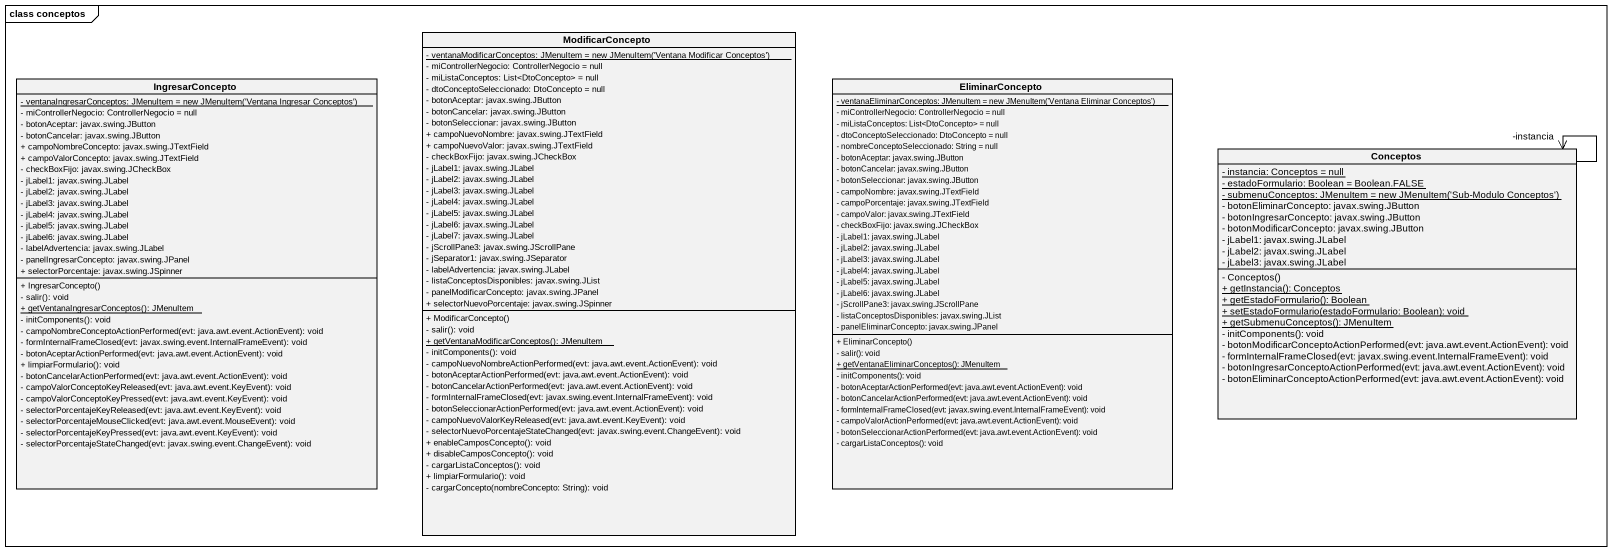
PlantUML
@startuml
mainframe class conceptos
hide circle
hide empty members
skinparam classAttributeIconSize 0
class ModificarConcepto {
  {static} {field} - ventanaModificarConceptos: JMenuItem = new JMenuItem('Ventana Modificar Conceptos')
  - miControllerNegocio: ControllerNegocio = null
  - miListaConceptos: List<DtoConcepto> = null
  - dtoConceptoSeleccionado: DtoConcepto = null
  - botonAceptar: javax.swing.JButton
  - botonCancelar: javax.swing.JButton
  - botonSeleccionar: javax.swing.JButton
  + campoNuevoNombre: javax.swing.JTextField
  + campoNuevoValor: javax.swing.JTextField
  - checkBoxFijo: javax.swing.JCheckBox
  - jLabel1: javax.swing.JLabel
  - jLabel2: javax.swing.JLabel
  - jLabel3: javax.swing.JLabel
  - jLabel4: javax.swing.JLabel
  - jLabel5: javax.swing.JLabel
  - jLabel6: javax.swing.JLabel
  - jLabel7: javax.swing.JLabel
  - jScrollPane3: javax.swing.JScrollPane
  - jSeparator1: javax.swing.JSeparator
  - labelAdvertencia: javax.swing.JLabel
  - listaConceptosDisponibles: javax.swing.JList
  - panelModificarConcepto: javax.swing.JPanel
  + selectorNuevoPorcentaje: javax.swing.JSpinner
  + ModificarConcepto()
  - salir(): void
  {static} + getVentanaModificarConceptos(): JMenuItem
  - initComponents(): void
  - campoNuevoNombreActionPerformed(evt: java.awt.event.ActionEvent): void
  - botonAceptarActionPerformed(evt: java.awt.event.ActionEvent): void
  - botonCancelarActionPerformed(evt: java.awt.event.ActionEvent): void
  - formInternalFrameClosed(evt: javax.swing.event.InternalFrameEvent): void
  - botonSeleccionarActionPerformed(evt: java.awt.event.ActionEvent): void
  - campoNuevoValorKeyReleased(evt: java.awt.event.KeyEvent): void
  - selectorNuevoPorcentajeStateChanged(evt: javax.swing.event.ChangeEvent): void
  + enableCamposConcepto(): void
  + disableCamposConcepto(): void
  - cargarListaConceptos(): void
  + limpiarFormulario(): void
  - cargarConcepto(nombreConcepto: String): void
}
class IngresarConcepto {
  {static} {field} - ventanaIngresarConceptos: JMenuItem = new JMenuItem('Ventana Ingresar Conceptos')
  - miControllerNegocio: ControllerNegocio = null
  - botonAceptar: javax.swing.JButton
  - botonCancelar: javax.swing.JButton
  + campoNombreConcepto: javax.swing.JTextField
  + campoValorConcepto: javax.swing.JTextField
  - checkBoxFijo: javax.swing.JCheckBox
  - jLabel1: javax.swing.JLabel
  - jLabel2: javax.swing.JLabel
  - jLabel3: javax.swing.JLabel
  - jLabel4: javax.swing.JLabel
  - jLabel5: javax.swing.JLabel
  - jLabel6: javax.swing.JLabel
  - labelAdvertencia: javax.swing.JLabel
  - panelIngresarConcepto: javax.swing.JPanel
  + selectorPorcentaje: javax.swing.JSpinner
  + IngresarConcepto()
  - salir(): void
  {static} + getVentanaIngresarConceptos(): JMenuItem
  - initComponents(): void
  - campoNombreConceptoActionPerformed(evt: java.awt.event.ActionEvent): void
  - formInternalFrameClosed(evt: javax.swing.event.InternalFrameEvent): void
  - botonAceptarActionPerformed(evt: java.awt.event.ActionEvent): void
  + limpiarFormulario(): void
  - botonCancelarActionPerformed(evt: java.awt.event.ActionEvent): void
  - campoValorConceptoKeyReleased(evt: java.awt.event.KeyEvent): void
  - campoValorConceptoKeyPressed(evt: java.awt.event.KeyEvent): void
  - selectorPorcentajeKeyReleased(evt: java.awt.event.KeyEvent): void
  - selectorPorcentajeMouseClicked(evt: java.awt.event.MouseEvent): void
  - selectorPorcentajeKeyPressed(evt: java.awt.event.KeyEvent): void
  - selectorPorcentajeStateChanged(evt: javax.swing.event.ChangeEvent): void
}
class EliminarConcepto {
  {static} {field} - ventanaEliminarConceptos: JMenuItem = new JMenuItem('Ventana Eliminar Conceptos')
  - miControllerNegocio: ControllerNegocio = null
  - miListaConceptos: List<DtoConcepto> = null
  - dtoConceptoSeleccionado: DtoConcepto = null
  - nombreConceptoSeleccionado: String = null
  - botonAceptar: javax.swing.JButton
  - botonCancelar: javax.swing.JButton
  - botonSeleccionar: javax.swing.JButton
  - campoNombre: javax.swing.JTextField
  - campoPorcentaje: javax.swing.JTextField
  - campoValor: javax.swing.JTextField
  - checkBoxFijo: javax.swing.JCheckBox
  - jLabel1: javax.swing.JLabel
  - jLabel2: javax.swing.JLabel
  - jLabel3: javax.swing.JLabel
  - jLabel4: javax.swing.JLabel
  - jLabel5: javax.swing.JLabel
  - jLabel6: javax.swing.JLabel
  - jScrollPane3: javax.swing.JScrollPane
  - listaConceptosDisponibles: javax.swing.JList
  - panelEliminarConcepto: javax.swing.JPanel
  + EliminarConcepto()
  - salir(): void
  {static} + getVentanaEliminarConceptos(): JMenuItem
  - initComponents(): void
  - botonAceptarActionPerformed(evt: java.awt.event.ActionEvent): void
  - botonCancelarActionPerformed(evt: java.awt.event.ActionEvent): void
  - formInternalFrameClosed(evt: javax.swing.event.InternalFrameEvent): void
  - campoValorActionPerformed(evt: java.awt.event.ActionEvent): void
  - botonSeleccionarActionPerformed(evt: java.awt.event.ActionEvent): void
  - cargarListaConceptos(): void
}
class Conceptos {
  {static} - instancia: Conceptos = null
  {static} - estadoFormulario: Boolean = Boolean.FALSE
  {static} {field} - submenuConceptos: JMenuItem = new JMenuItem('Sub-Modulo Conceptos')
  - botonEliminarConcepto: javax.swing.JButton
  - botonIngresarConcepto: javax.swing.JButton
  - botonModificarConcepto: javax.swing.JButton
  - jLabel1: javax.swing.JLabel
  - jLabel2: javax.swing.JLabel
  - jLabel3: javax.swing.JLabel
  - Conceptos()
  {static} + getInstancia(): Conceptos
  {static} + getEstadoFormulario(): Boolean
  {static} + setEstadoFormulario(estadoFormulario: Boolean): void
  {static} + getSubmenuConceptos(): JMenuItem
  - initComponents(): void
  - botonModificarConceptoActionPerformed(evt: java.awt.event.ActionEvent): void
  - formInternalFrameClosed(evt: javax.swing.event.InternalFrameEvent): void
  - botonIngresarConceptoActionPerformed(evt: java.awt.event.ActionEvent): void
  - botonEliminarConceptoActionPerformed(evt: java.awt.event.ActionEvent): void
}
Conceptos --> "-instancia" Conceptos
@enduml
